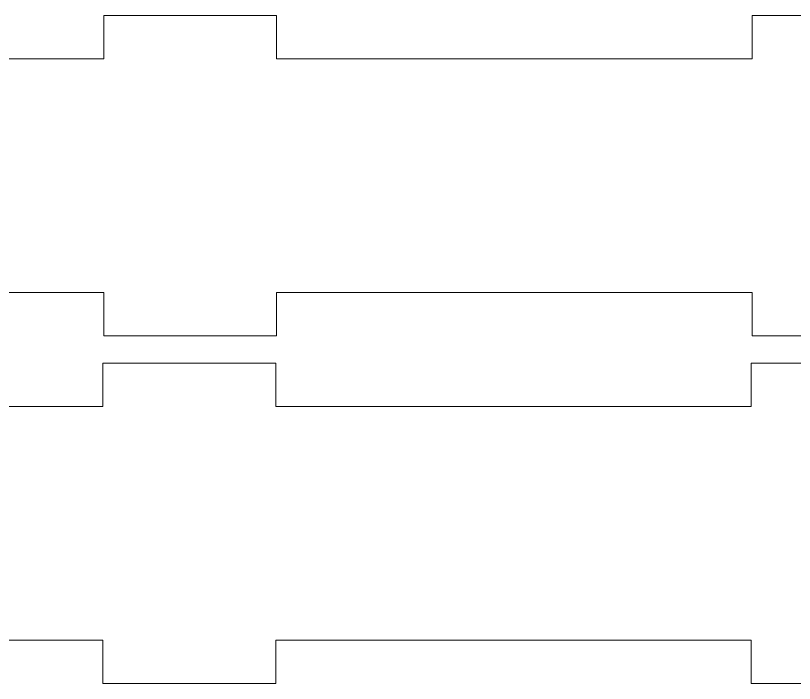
# Model space of a CAD drawing. Header units: inches. Extents: x -7.4 to 7.3, y -4 to 5.8.
# Drawn here: x -0.022 to 3.525, y -4.026 to -0.987 of the extents above; entities that cross this region are included whole.
import ezdxf

# ---------------------------------------------------------------- set-up
doc = ezdxf.new("R2010")
doc.units = ezdxf.units.IN
doc.header["$MEASUREMENT"] = 0
doc.layers.add('Layer 1', color=7, linetype='Continuous')

msp = doc.modelspace()

# ---------------------------------------------------------------- linework, layer by layer
at = {"layer": 'Layer 1', "lineweight": 5}
for points in [[(0.3793, -1.1839), (0.3793, -1.1839), (0.3793, -0.9871), (0.3793, -0.9871), (0.3793, -0.9871), (0.3793, -0.9871), (1.1667, -0.9871), (1.1667, -0.9871), (1.1667, -0.9871), (1.1667, -0.9871), (1.1667, -1.1839), (1.1667, -1.1839)], [(3.332, -1.1839), (3.332, -1.1839), (3.332, -0.9871), (3.332, -0.9871), (3.332, -0.9871), (3.332, -0.9871), (4.1194, -0.9871), (4.1194, -0.9871), (4.1194, -0.9871), (4.1194, -0.9871), (4.1194, -1.1839), (4.1194, -1.1839)], [(1.1667, -2.2469), (1.1667, -2.2469), (1.1667, -2.4438), (1.1667, -2.4438), (1.1667, -2.4438), (1.1667, -2.4438), (0.3793, -2.4438), (0.3793, -2.4438), (0.3793, -2.4438), (0.3793, -2.4438), (0.3793, -2.2469), (0.3793, -2.2469)], [(4.1194, -2.2469), (4.1194, -2.2469), (4.1194, -2.4438), (4.1194, -2.4438), (4.1194, -2.4438), (4.1194, -2.4438), (3.332, -2.4438), (3.332, -2.4438), (3.332, -2.4438), (3.332, -2.4438), (3.332, -2.2469), (3.332, -2.2469)], [(0.375, -2.7662), (0.375, -2.7662), (0.375, -2.5694), (0.375, -2.5694), (0.375, -2.5694), (0.375, -2.5694), (1.1624, -2.5694), (1.1624, -2.5694), (1.1624, -2.5694), (1.1624, -2.5694), (1.1624, -2.7662), (1.1624, -2.7662)], [(3.3277, -2.7662), (3.3277, -2.7662), (3.3277, -2.5694), (3.3277, -2.5694), (3.3277, -2.5694), (3.3277, -2.5694), (4.1151, -2.5694), (4.1151, -2.5694), (4.1151, -2.5694), (4.1151, -2.5694), (4.1151, -2.7662), (4.1151, -2.7662)], [(1.1624, -3.8292), (1.1624, -3.8292), (1.1624, -4.0261), (1.1624, -4.0261), (1.1624, -4.0261), (1.1624, -4.0261), (0.375, -4.0261), (0.375, -4.0261), (0.375, -4.0261), (0.375, -4.0261), (0.375, -3.8292), (0.375, -3.8292)], [(4.1151, -3.8292), (4.1151, -3.8292), (4.1151, -4.0261), (4.1151, -4.0261), (4.1151, -4.0261), (4.1151, -4.0261), (3.3277, -4.0261), (3.3277, -4.0261), (3.3277, -4.0261), (3.3277, -4.0261), (3.3277, -3.8292), (3.3277, -3.8292)]]:
    msp.add_open_spline(points, degree=3, knots=[0, 0, 0, 0, 0.333333, 0.333333, 0.333333, 0.333333, 0.666667, 0.666667, 0.666667, 0.666667, 1, 1, 1, 1], dxfattribs=at)
for points in [[(-1.7861, -1.1839), (-1.7861, -1.1839), (0.3793, -1.1839), (0.3793, -1.1839)], [(1.1667, -1.1839), (1.1667, -1.1839), (3.332, -1.1839), (3.332, -1.1839)], [(0.3793, -2.2469), (0.3793, -2.2469), (-1.7861, -2.2469), (-1.7861, -2.2469)], [(3.332, -2.2469), (3.332, -2.2469), (1.1667, -2.2469), (1.1667, -2.2469)], [(-1.7904, -2.7662), (-1.7904, -2.7662), (0.375, -2.7662), (0.375, -2.7662)], [(1.1624, -2.7662), (1.1624, -2.7662), (3.3277, -2.7662), (3.3277, -2.7662)], [(0.375, -3.8292), (0.375, -3.8292), (-1.7904, -3.8292), (-1.7904, -3.8292)], [(3.3277, -3.8292), (3.3277, -3.8292), (1.1624, -3.8292), (1.1624, -3.8292)]]:
    msp.add_open_spline(points, degree=3, dxfattribs=at)

doc.saveas('drawing.dxf')
